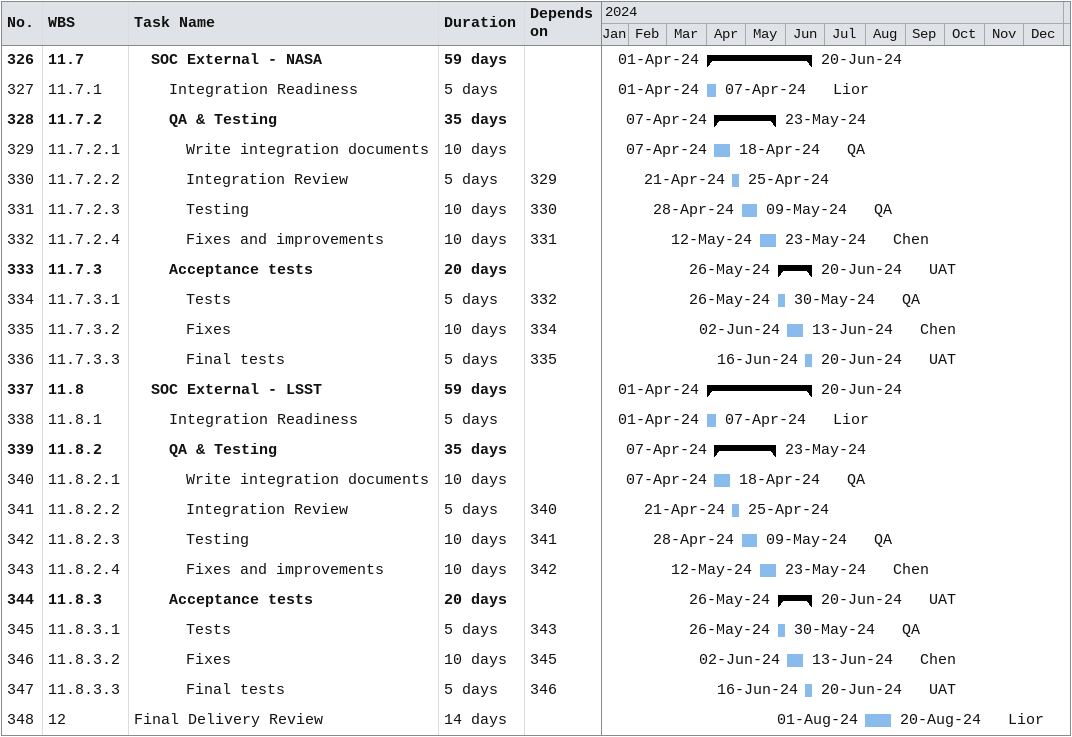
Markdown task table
| ID | WBS | Task | Duration | Start | Finish | Predecessors | Resources |
|---|---|---|---|---|---|---|---|
| 326 | 11.7 | **SOC External - NASA** | 59d | 2024-04-01 | 2024-06-20 |  |  |
| 327 | 11.7.1 | Integration Readiness | 5d | 2024-04-01 | 2024-04-07 |  | Lior |
| 328 | 11.7.2 | **QA & Testing** | 35d | 2024-04-07 | 2024-05-23 |  |  |
| 329 | 11.7.2.1 | Write integration documents | 10d | 2024-04-07 | 2024-04-18 |  | QA |
| 330 | 11.7.2.2 | Integration Review | 5d | 2024-04-21 | 2024-04-25 | 329 |  |
| 331 | 11.7.2.3 | Testing | 10d | 2024-04-28 | 2024-05-09 | 330 | QA |
| 332 | 11.7.2.4 | Fixes and improvements | 10d | 2024-05-12 | 2024-05-23 | 331 | Chen |
| 333 | 11.7.3 | **Acceptance tests** | 20d | 2024-05-26 | 2024-06-20 |  | UAT |
| 334 | 11.7.3.1 | Tests | 5d | 2024-05-26 | 2024-05-30 | 332 | QA |
| 335 | 11.7.3.2 | Fixes | 10d | 2024-06-02 | 2024-06-13 | 334 | Chen |
| 336 | 11.7.3.3 | Final tests | 5d | 2024-06-16 | 2024-06-20 | 335 | UAT |
| 337 | 11.8 | **SOC External - LSST** | 59d | 2024-04-01 | 2024-06-20 |  |  |
| 338 | 11.8.1 | Integration Readiness | 5d | 2024-04-01 | 2024-04-07 |  | Lior |
| 339 | 11.8.2 | **QA & Testing** | 35d | 2024-04-07 | 2024-05-23 |  |  |
| 340 | 11.8.2.1 | Write integration documents | 10d | 2024-04-07 | 2024-04-18 |  | QA |
| 341 | 11.8.2.2 | Integration Review | 5d | 2024-04-21 | 2024-04-25 | 340 |  |
| 342 | 11.8.2.3 | Testing | 10d | 2024-04-28 | 2024-05-09 | 341 | QA |
| 343 | 11.8.2.4 | Fixes and improvements | 10d | 2024-05-12 | 2024-05-23 | 342 | Chen |
| 344 | 11.8.3 | **Acceptance tests** | 20d | 2024-05-26 | 2024-06-20 |  | UAT |
| 345 | 11.8.3.1 | Tests | 5d | 2024-05-26 | 2024-05-30 | 343 | QA |
| 346 | 11.8.3.2 | Fixes | 10d | 2024-06-02 | 2024-06-13 | 345 | Chen |
| 347 | 11.8.3.3 | Final tests | 5d | 2024-06-16 | 2024-06-20 | 346 | UAT |
| 348 | 12 | Final Delivery Review | 14d | 2024-08-01 | 2024-08-20 |  | Lior |
